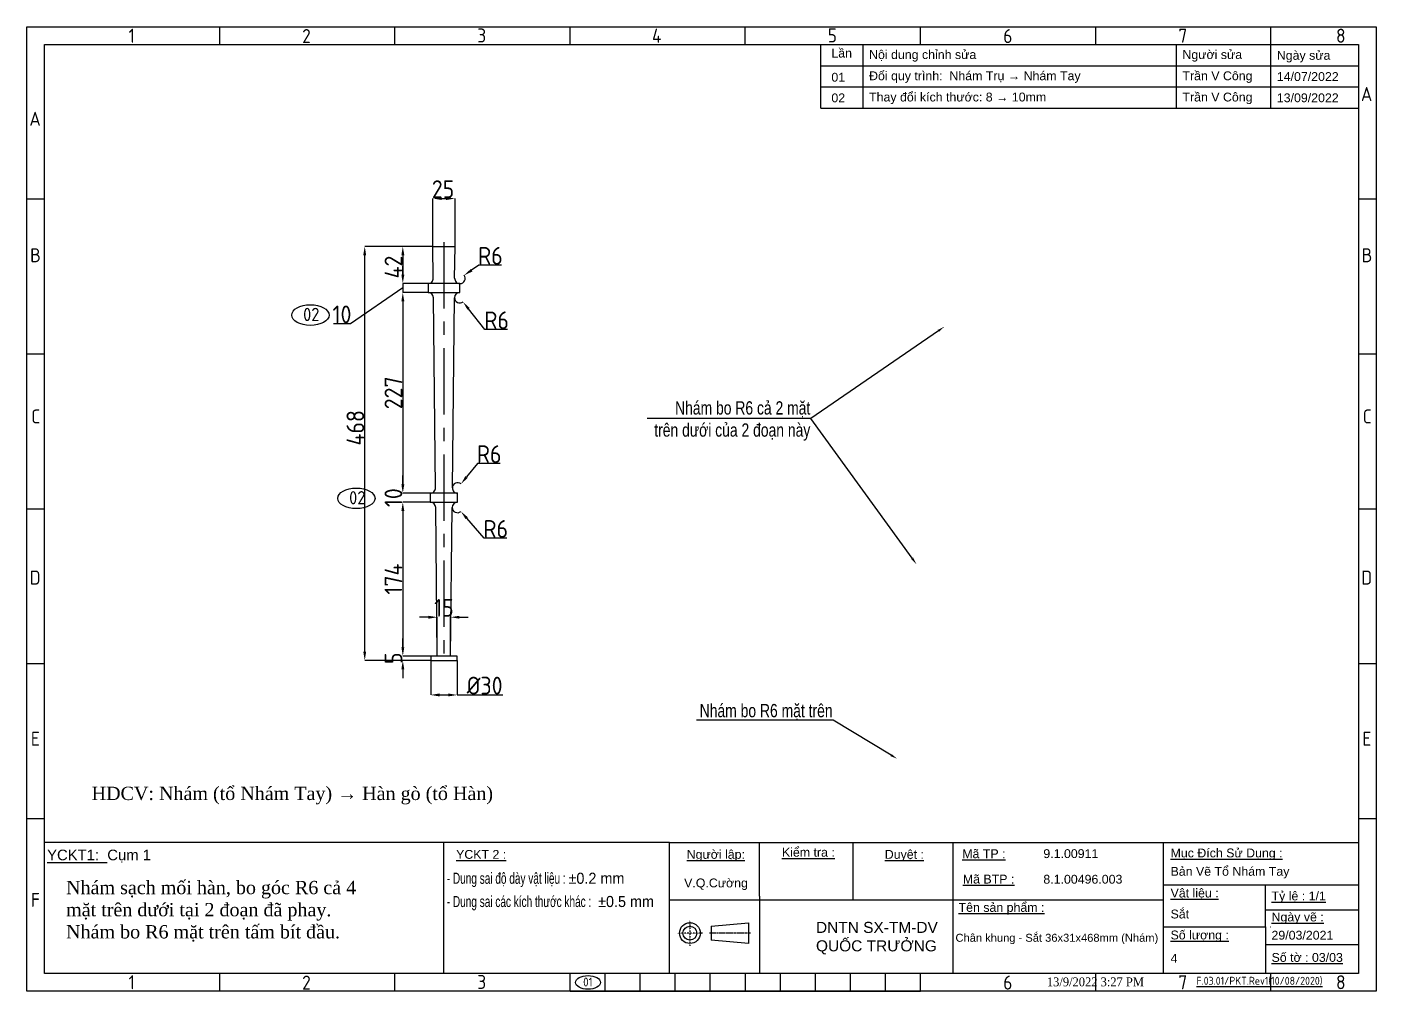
# Model space of a CAD drawing. Header units: millimetres. Extents: x -127318 to -46279, y 54276 to 57025.
# Drawn here: x -101693 to -100168, y 54397 to 55487 of the extents above; entities that cross this region are included whole.
import ezdxf
from ezdxf import colors
from ezdxf.entities.mleader import LeaderData, LeaderLine
from ezdxf.math import Vec2, Vec3

# ---------------------------------------------------------------- set-up
doc = ezdxf.new("R2010")
doc.units = ezdxf.units.MM
doc.header["$PDMODE"] = 2
for name, pattern in [('CENTER', [2, 1.25, -0.25, 0.25, -0.25]), ('CENTERX2', [4, 2.5, -0.5, 0.5, -0.5]), ('CONTPVMNIL', [0])]:
    doc.linetypes.add(name, pattern=pattern)
doc.layers.get('0').update_dxf_attribs({"linetype": 'CONTPVMNIL'})
doc.layers.get('DEFPOINTS').update_dxf_attribs({"color": 6})
for name, color, linetype in [('CENTER', 1, 'CENTERX2'), ('FRAME050', 6, 'Continuous'), ('MAIN', 7, 'Continuous')]:
    doc.layers.add(name, color=color, linetype=linetype)
doc.layers.add('D KT', color=4, linetype='Continuous', lineweight=18)
doc.styles.add('ISOCP', font='isocp')
doc.styles.add('SLDTEXTSTYLE0', font='timesi.ttf', dxfattribs={"width": 0.933, "bigfont": 'bigfont'})
doc.styles.add('SLDTEXTSTYLE3', font='TXT', dxfattribs={"width": 0.65, "bigfont": 'bigfont'})
doc.styles.get("Standard").update_dxf_attribs({"font": 'isocp.shx'})
doc.styles.add('style1', font='arial.ttf', dxfattribs={"width": 0.75})
doc.dimstyles.new('Dim20$0', dxfattribs={"dimtxt": 20, "dimasz": 10, "dimexe": 0, "dimexo": 0, "dimgap": 0.6, "dimtad": 1, "dimtoh": 1, "dimdsep": 46, "dimtxsty": 'ISOCP', "dimcen": 0, "dimclrd": 3, "dimclre": 3, "dimclrt": 7, "dimadec": 3, "dimazin": 2, "dimtp": 0.05, "dimtm": 0.05, "dimtfac": 0.7, "dimtofl": 0, "dimtmove": 0, "dimatfit": 3, "dimfxl": 1, "dimtolj": 1, "dimarcsym": 0})
doc.dimstyles.new('Dim20$4', dxfattribs={"dimtxt": 20, "dimasz": 10, "dimexe": 0, "dimexo": 0, "dimgap": 0.6, "dimtad": 1, "dimtoh": 1, "dimdsep": 46, "dimtxsty": 'ISOCP', "dimcen": 0, "dimclrd": 3, "dimclre": 3, "dimclrt": 7, "dimadec": 3, "dimazin": 2, "dimtp": 0.05, "dimtm": 0.05, "dimtfac": 0.7, "dimtofl": 0, "dimtmove": 0, "dimatfit": 3, "dimfxl": 1, "dimtolj": 1, "dimarcsym": 0})

# ---------------------------------------------------------------- blocks, each defined once
blk = doc.blocks.new('ẢERHAEEH')
at = {"layer": 'FRAME050'}
for p, q in [((-261.36, 213.96), (-261.36, 217.92)), ((-221.76, 213.96), (-221.76, 217.92)), ((-182.16, 213.96), (-182.16, 217.92)), ((-142.56, 213.96), (-142.56, 217.92)), ((-102.96, 213.96), (-102.96, 217.92)), ((-63.36, 213.96), (-63.36, 217.92)), ((-23.76, 213.96), (-23.76, 217.92)), ((-300.96, 178.96), (-304.92, 178.96)), ((0, 178.96), (-3.96, 178.96)), ((-300.96, 143.96), (-304.92, 143.96)), ((0, 143.96), (-3.96, 143.96)), ((-304.92, 108.96), (-300.96, 108.96)), ((-3.96, 108.96), (0, 108.96)), ((-300.96, 73.96), (-304.92, 73.96)), ((0, 73.96), (-3.96, 73.96)), ((-300.96, 38.96), (-304.92, 38.96)), ((0, 38.96), (-3.96, 38.96)), ((-261.36, 0), (-261.36, 3.96)), ((-221.76, 0), (-221.76, 3.96)), ((-182.16, 0), (-182.16, 3.96)), ((-174.24, 0), (-174.24, 3.96)), ((-166.32, 0), (-166.32, 3.96)), ((-158.4, 0), (-158.4, 3.96)), ((-150.48, 0), (-150.48, 3.96)), ((-142.56, 3.96), (-142.56, 0)), ((-134.64, 0), (-134.64, 3.96)), ((-126.72, 0), (-126.72, 3.96)), ((-118.8, 0), (-118.8, 3.96)), ((-110.88, 0), (-110.88, 3.96)), ((-102.96, 0), (-102.96, 3.96)), ((-63.36, 0), (-63.36, 3.96)), ((-23.76, 0), (-23.76, 3.96)), ((-182.16, 0), (-102.96, 0))]:
    blk.add_line(p, q, dxfattribs=at)
at = {"layer": 'MAIN', "color": 7, "linetype": 'Continuous'}
blk.add_lwpolyline([(-300.96, 213.96), (-3.96, 213.96), (-3.96, 3.96), (-300.96, 3.96)], close=True, dxfattribs=at)
at = {"layer": 'FRAME050', "style": 'ISOCP'}
for s, p in [('1', (-281.95, 214.36)), ('2', (-242.72, 214.28)), ('3', (-203.13, 214.42)), ('4', (-163.63, 214.36)), ('5', (-123.93, 214.42)), ('6', (-84.25, 214.28)), ('7', (-44.67, 214.36)), ('8', (-9.03, 214.36)), ('A', (-3.41, 201.17)), ('A', (-304.37, 195.59)), ('B', (-304.21, 164.74)), ('B', (-3.25, 164.74)), ('C', (-303.97, 128.3)), ('C', (-3.01, 128.3)), ('D', (-304.3, 91.87)), ('D', (-3.34, 91.87)), ('E', (-304.05, 55.44)), ('E', (-3.09, 55.44)), ('F', (-304.05, 19.01)), ('1', (-281.95, 0.4)), ('2', (-242.72, 0.32)), ('3', (-203.13, 0.46)), ('6', (-84.25, 0.32)), ('7', (-44.67, 0.4)), ('8', (-9.03, 0.4))]:
    blk.add_text(s, height=3.17, dxfattribs=at).set_placement(p)
blk = doc.blocks.new('*D621')
at = {"color": 3, "lineweight": -2, "ltscale": 30, "transparency": 16777216}
for p, q in [((-101233.9, 55238.7), (-101310.9, 55238.7)), ((-101310.9, 54780.7), (-101310.9, 55228.7)), ((-101236.4, 54770.7), (-101310.9, 54770.7))]:
    blk.add_line(p, q, dxfattribs=at)
at = {"color": 3, "ltscale": 30, "transparency": 16777216}
for points in [[(-101312.6, 55228.7), (-101309.3, 55228.7), (-101310.9, 55238.7)], [(-101312.6, 54780.7), (-101309.3, 54780.7), (-101310.9, 54770.7)]]:
    blk.add_solid(points, dxfattribs=at)
at = {"layer": 'DEFPOINTS', "color": 0, "ltscale": 30, "transparency": 16777216}
for p in [(-101310.9, 55238.7), (-101233.9, 55238.7), (-101236.4, 54770.7)]:
    blk.add_point(p, dxfattribs=at)
at = {"color": 7, "ltscale": 30, "transparency": 16777216, "insert": (-101321.5, 55033.7), "char_height": 20, "attachment_point": 5, "rotation": 90, "style": 'ISOCP'}
blk.add_mtext('\\A1;468', dxfattribs=at)
blk = doc.blocks.new('*D622')
at = {"color": 3, "lineweight": -2, "ltscale": 30, "transparency": 16777216}
for p, q in [((-101233.9, 55238.7), (-101233.9, 55292.8)), ((-101223.9, 55292.8), (-101218.9, 55292.8)), ((-101208.9, 55238.7), (-101208.9, 55292.8))]:
    blk.add_line(p, q, dxfattribs=at)
at = {"color": 3, "ltscale": 30, "transparency": 16777216}
for points in [[(-101223.9, 55294.5), (-101223.9, 55291.1), (-101233.9, 55292.8)], [(-101218.9, 55294.5), (-101218.9, 55291.1), (-101208.9, 55292.8)]]:
    blk.add_solid(points, dxfattribs=at)
at = {"layer": 'DEFPOINTS', "color": 0, "ltscale": 30, "transparency": 16777216}
for p in [(-101208.9, 55292.8), (-101233.9, 55238.7), (-101208.9, 55238.7)]:
    blk.add_point(p, dxfattribs=at)
at = {"color": 7, "ltscale": 30, "transparency": 16777216, "insert": (-101222.4, 55303.4), "char_height": 20, "attachment_point": 5, "style": 'ISOCP'}
blk.add_mtext('\\A1;25', dxfattribs=at)
blk = doc.blocks.new('*D623')
at = {"color": 3, "lineweight": -2, "ltscale": 30, "transparency": 16777216}
for p, q in [((-101233.9, 55238.7), (-101267.9, 55238.7)), ((-101267.9, 55228.7), (-101267.9, 55206.7)), ((-101239.4, 55196.7), (-101267.9, 55196.7))]:
    blk.add_line(p, q, dxfattribs=at)
at = {"color": 3, "ltscale": 30, "transparency": 16777216}
for points in [[(-101269.5, 55228.7), (-101266.2, 55228.7), (-101267.9, 55238.7)], [(-101269.5, 55206.7), (-101266.2, 55206.7), (-101267.9, 55196.7)]]:
    blk.add_solid(points, dxfattribs=at)
at = {"layer": 'DEFPOINTS', "color": 0, "ltscale": 30, "transparency": 16777216}
for p in [(-101233.9, 55238.7), (-101267.9, 55196.7), (-101239.4, 55196.7)]:
    blk.add_point(p, dxfattribs=at)
at = {"color": 7, "ltscale": 30, "transparency": 16777216, "insert": (-101278.5, 55215.4), "char_height": 20, "attachment_point": 5, "rotation": 90, "style": 'ISOCP'}
blk.add_mtext('\\A1;42', dxfattribs=at)
blk = doc.blocks.new('*D624')
at = {"color": 3, "lineweight": -2, "ltscale": 30, "transparency": 16777216}
for p, q in [((-101267.9, 55206.7), (-101267.9, 55216.7)), ((-101267.9, 55191.7), (-101327, 55151.3)), ((-101239.4, 55196.7), (-101267.9, 55196.7)), ((-101267.9, 55196.7), (-101267.9, 55186.7)), ((-101239.4, 55186.7), (-101267.9, 55186.7)), ((-101267.9, 55176.7), (-101267.9, 55166.7)), ((-101327, 55151.3), (-101346.2, 55151.3))]:
    blk.add_line(p, q, dxfattribs=at)
at = {"color": 3, "ltscale": 30, "transparency": 16777216}
for points in [[(-101269.5, 55206.7), (-101266.2, 55206.7), (-101267.9, 55196.7)], [(-101269.5, 55176.7), (-101266.2, 55176.7), (-101267.9, 55186.7)]]:
    blk.add_solid(points, dxfattribs=at)
at = {"layer": 'DEFPOINTS', "color": 0, "ltscale": 30, "transparency": 16777216}
for p in [(-101239.4, 55196.7), (-101267.9, 55186.7), (-101239.4, 55186.7)]:
    blk.add_point(p, dxfattribs=at)
at = {"color": 7, "ltscale": 30, "transparency": 16777216, "insert": (-101336.6, 55161.9), "char_height": 20, "attachment_point": 5, "style": 'ISOCP'}
blk.add_mtext('\\A1;10', dxfattribs=at)
blk = doc.blocks.new('*D625')
at = {"color": 3, "lineweight": -2, "ltscale": 30, "transparency": 16777216}
for p, q in [((-101239.4, 55186.7), (-101267.9, 55186.7)), ((-101267.9, 55176.7), (-101267.9, 54969.7)), ((-101236.9, 54959.7), (-101267.9, 54959.7))]:
    blk.add_line(p, q, dxfattribs=at)
at = {"color": 3, "ltscale": 30, "transparency": 16777216}
for points in [[(-101269.5, 55176.7), (-101266.2, 55176.7), (-101267.9, 55186.7)], [(-101269.5, 54969.7), (-101266.2, 54969.7), (-101267.9, 54959.7)]]:
    blk.add_solid(points, dxfattribs=at)
at = {"layer": 'DEFPOINTS', "color": 0, "ltscale": 30, "transparency": 16777216}
for p in [(-101239.4, 55186.7), (-101267.9, 54959.7), (-101236.9, 54959.7)]:
    blk.add_point(p, dxfattribs=at)
at = {"color": 7, "ltscale": 30, "transparency": 16777216, "insert": (-101278.5, 55073.2), "char_height": 20, "attachment_point": 5, "rotation": 90, "style": 'ISOCP'}
blk.add_mtext('\\A1;227', dxfattribs=at)
blk = doc.blocks.new('*D626')
at = {"color": 3, "lineweight": -2, "ltscale": 30, "transparency": 16777216}
for p, q in [((-101267.9, 54969.7), (-101267.9, 54979.7)), ((-101236.9, 54959.7), (-101267.9, 54959.7)), ((-101236.9, 54949.7), (-101267.9, 54949.7)), ((-101267.9, 54939.7), (-101267.9, 54929.7))]:
    blk.add_line(p, q, dxfattribs=at)
at = {"color": 3, "ltscale": 30, "transparency": 16777216}
for points in [[(-101269.5, 54969.7), (-101266.2, 54969.7), (-101267.9, 54959.7)], [(-101269.5, 54939.7), (-101266.2, 54939.7), (-101267.9, 54949.7)]]:
    blk.add_solid(points, dxfattribs=at)
at = {"layer": 'DEFPOINTS', "color": 0, "ltscale": 30, "transparency": 16777216}
for p in [(-101267.9, 54949.7), (-101236.9, 54959.7), (-101236.9, 54949.7)]:
    blk.add_point(p, dxfattribs=at)
at = {"color": 7, "ltscale": 30, "transparency": 16777216, "insert": (-101278.5, 54954.7), "char_height": 20, "attachment_point": 5, "rotation": 90, "style": 'ISOCP'}
blk.add_mtext('\\A1;10', dxfattribs=at)
blk = doc.blocks.new('*D627')
at = {"color": 3, "lineweight": -2, "ltscale": 30, "transparency": 16777216}
for p, q in [((-101236.9, 54949.7), (-101267.9, 54949.7)), ((-101267.9, 54939.7), (-101267.9, 54785.7)), ((-101236.4, 54775.7), (-101267.9, 54775.7))]:
    blk.add_line(p, q, dxfattribs=at)
at = {"color": 3, "ltscale": 30, "transparency": 16777216}
for points in [[(-101269.5, 54939.7), (-101266.2, 54939.7), (-101267.9, 54949.7)], [(-101269.5, 54785.7), (-101266.2, 54785.7), (-101267.9, 54775.7)]]:
    blk.add_solid(points, dxfattribs=at)
at = {"layer": 'DEFPOINTS', "color": 0, "ltscale": 30, "transparency": 16777216}
for p in [(-101236.9, 54949.7), (-101267.9, 54775.7), (-101236.4, 54775.7)]:
    blk.add_point(p, dxfattribs=at)
at = {"color": 7, "ltscale": 30, "transparency": 16777216, "insert": (-101278.5, 54862.7), "char_height": 20, "attachment_point": 5, "rotation": 90, "style": 'ISOCP'}
blk.add_mtext('\\A1;174', dxfattribs=at)
blk = doc.blocks.new('*D628')
at = {"color": 3, "lineweight": -2, "ltscale": 30, "transparency": 16777216}
for p, q in [((-101267.9, 54785.7), (-101267.9, 54795.7)), ((-101236.4, 54775.7), (-101267.9, 54775.7)), ((-101236.4, 54770.7), (-101267.9, 54770.7)), ((-101267.9, 54760.7), (-101267.9, 54750.7))]:
    blk.add_line(p, q, dxfattribs=at)
at = {"color": 3, "ltscale": 30, "transparency": 16777216}
for points in [[(-101269.5, 54785.7), (-101266.2, 54785.7), (-101267.9, 54775.7)], [(-101269.5, 54760.7), (-101266.2, 54760.7), (-101267.9, 54770.7)]]:
    blk.add_solid(points, dxfattribs=at)
at = {"layer": 'DEFPOINTS', "color": 0, "ltscale": 30, "transparency": 16777216}
for p in [(-101267.9, 54770.7), (-101236.4, 54775.7), (-101236.4, 54770.7)]:
    blk.add_point(p, dxfattribs=at)
at = {"color": 7, "ltscale": 30, "transparency": 16777216, "insert": (-101278.5, 54773.2), "char_height": 20, "attachment_point": 5, "rotation": 90, "style": 'ISOCP'}
blk.add_mtext('\\A1;5', dxfattribs=at)
blk = doc.blocks.new('*D629')
at = {"color": 3, "lineweight": -2, "ltscale": 30, "transparency": 16777216}
for p, q in [((-101236.4, 54770.7), (-101236.4, 54731.7)), ((-101206.4, 54770.7), (-101206.4, 54731.7)), ((-101226.4, 54731.7), (-101216.4, 54731.7)), ((-101206.4, 54731.7), (-101154.8, 54731.7))]:
    blk.add_line(p, q, dxfattribs=at)
at = {"color": 3, "ltscale": 30, "transparency": 16777216}
for points in [[(-101226.4, 54733.4), (-101226.4, 54730.1), (-101236.4, 54731.7)], [(-101216.4, 54733.4), (-101216.4, 54730.1), (-101206.4, 54731.7)]]:
    blk.add_solid(points, dxfattribs=at)
at = {"layer": 'DEFPOINTS', "color": 0, "ltscale": 30, "transparency": 16777216}
for p in [(-101236.4, 54770.7), (-101206.4, 54770.7), (-101206.4, 54731.7)]:
    blk.add_point(p, dxfattribs=at)
at = {"color": 7, "ltscale": 30, "transparency": 16777216, "insert": (-101175.4, 54742.3), "char_height": 20, "attachment_point": 5, "style": 'ISOCP'}
blk.add_mtext('\\A1;%%C30', dxfattribs=at)
blk = doc.blocks.new('*D630')
at = {"color": 3, "lineweight": -2, "ltscale": 30, "transparency": 16777216}
for p, q in [((-101238.9, 54819.6), (-101248.9, 54819.6)), ((-101228.9, 54775.7), (-101228.9, 54819.6)), ((-101213.9, 54775.7), (-101213.9, 54819.6)), ((-101203.9, 54819.6), (-101193.9, 54819.6))]:
    blk.add_line(p, q, dxfattribs=at)
at = {"color": 3, "ltscale": 30, "transparency": 16777216}
for points in [[(-101238.9, 54821.2), (-101238.9, 54817.9), (-101228.9, 54819.6)], [(-101203.9, 54821.2), (-101203.9, 54817.9), (-101213.9, 54819.6)]]:
    blk.add_solid(points, dxfattribs=at)
at = {"layer": 'DEFPOINTS', "color": 0, "ltscale": 30, "transparency": 16777216}
for p in [(-101213.9, 54819.6), (-101228.9, 54775.7), (-101213.9, 54775.7)]:
    blk.add_point(p, dxfattribs=at)
at = {"color": 7, "ltscale": 30, "transparency": 16777216, "insert": (-101221.4, 54830.2), "char_height": 20, "attachment_point": 5, "style": 'ISOCP'}
blk.add_mtext('\\A1;15', dxfattribs=at)
blk = doc.blocks.new('*D631')
at = {"color": 3, "lineweight": -2, "ltscale": 30, "transparency": 16777216}
for p, q in [((-101182, 55217.5), (-101190.2, 55211.8)), ((-101156.4, 55217.5), (-101182, 55217.5))]:
    blk.add_line(p, q, dxfattribs=at)
blk.add_arc((-101203.3, 55202.7), 6, 270, 34.8739, dxfattribs=at)
at = {"color": 3, "ltscale": 30, "transparency": 16777216}
blk.add_solid([(-101191.1, 55213.2), (-101189.2, 55210.4), (-101198.4, 55206.1)], dxfattribs=at)
at = {"layer": 'DEFPOINTS', "color": 0, "ltscale": 30, "transparency": 16777216}
for p in [(-101198.4, 55206.1), (-101203.3, 55202.7)]:
    blk.add_point(p, dxfattribs=at)
at = {"color": 7, "ltscale": 30, "transparency": 16777216, "insert": (-101168.9, 55228.1), "char_height": 20, "attachment_point": 5, "style": 'ISOCP'}
blk.add_mtext('\\A1;R6', dxfattribs=at)
blk = doc.blocks.new('*D632')
at = {"color": 3, "lineweight": -2, "ltscale": 30, "transparency": 16777216}
for p, q in [((-101183.3, 54993.3), (-101195.8, 54978.1)), ((-101157.8, 54993.3), (-101183.3, 54993.3))]:
    blk.add_line(p, q, dxfattribs=at)
blk.add_arc((-101205.9, 54965.7), 6, 50.8468, 179.3813, dxfattribs=at)
at = {"color": 3, "ltscale": 30, "transparency": 16777216}
blk.add_solid([(-101197.1, 54979.1), (-101194.5, 54977), (-101202.1, 54970.3)], dxfattribs=at)
at = {"layer": 'DEFPOINTS', "color": 0, "ltscale": 30, "transparency": 16777216}
for p in [(-101205.9, 54965.7), (-101202.1, 54970.3)]:
    blk.add_point(p, dxfattribs=at)
at = {"color": 7, "ltscale": 30, "transparency": 16777216, "insert": (-101170.3, 55003.9), "char_height": 20, "attachment_point": 5, "style": 'ISOCP'}
blk.add_mtext('\\A1;R6', dxfattribs=at)
blk = doc.blocks.new('*D633')
at = {"color": 3, "lineweight": -2, "ltscale": 30, "transparency": 16777216}
for p, q in [((-101175, 55144.6), (-101193.6, 55168.1)), ((-101149.4, 55144.6), (-101175, 55144.6))]:
    blk.add_line(p, q, dxfattribs=at)
blk.add_arc((-101203.5, 55180.7), 6, 179.3813, 308.3549, dxfattribs=at)
at = {"color": 3, "ltscale": 30, "transparency": 16777216}
blk.add_solid([(-101192.3, 55169.1), (-101194.9, 55167.1), (-101199.8, 55175.9)], dxfattribs=at)
at = {"layer": 'DEFPOINTS', "color": 0, "ltscale": 30, "transparency": 16777216}
for p in [(-101203.5, 55180.7), (-101199.8, 55175.9)]:
    blk.add_point(p, dxfattribs=at)
at = {"color": 7, "ltscale": 30, "transparency": 16777216, "insert": (-101161.9, 55155.2), "char_height": 20, "attachment_point": 5, "style": 'ISOCP'}
blk.add_mtext('\\A1;R6', dxfattribs=at)
blk = doc.blocks.new('*D634')
at = {"color": 3, "lineweight": -2, "ltscale": 30, "transparency": 16777216}
for p, q in [((-101176, 54908.8), (-101195.6, 54931.5)), ((-101150.4, 54908.8), (-101176, 54908.8))]:
    blk.add_line(p, q, dxfattribs=at)
blk.add_arc((-101206.1, 54943.7), 6, 179.3813, 310.787, dxfattribs=at)
at = {"color": 3, "ltscale": 30, "transparency": 16777216}
blk.add_solid([(-101194.4, 54932.6), (-101196.9, 54930.4), (-101202.2, 54939.1)], dxfattribs=at)
at = {"layer": 'DEFPOINTS', "color": 0, "ltscale": 30, "transparency": 16777216}
for p in [(-101206.1, 54943.7), (-101202.2, 54939.1)]:
    blk.add_point(p, dxfattribs=at)
at = {"color": 7, "ltscale": 30, "transparency": 16777216, "insert": (-101162.9, 54919.4), "char_height": 20, "attachment_point": 5, "style": 'ISOCP'}
blk.add_mtext('\\A1;R6', dxfattribs=at)

msp = doc.modelspace()

# ---------------------------------------------------------------- linework, layer by layer
at = {"ltscale": 30}
for p, q in [((-101233.903, 55238.653, 0), (-101208.903, 55238.653, 0)), ((-101233.504, 55202.718, 0), (-101233.903, 55238.653, 0)), ((-101209.302, 55202.718, 0), (-101208.903, 55238.653, 0)), ((-101230.945, 54965.718, 0), (-101233.288, 55180.718, 0)), ((-101211.861, 54965.718, 0), (-101209.518, 55180.718, 0)), ((-101228.903, 54775.653, 0), (-101230.729, 54943.718, 0)), ((-101213.903, 54775.653, 0), (-101212.077, 54943.718, 0)), ((-101213.903, 54775.653, 0), (-101228.903, 54775.653, 0))]:
    msp.add_line(p, q, dxfattribs=at)
for p, q in [((-100966.648, 54564.868), (-101672.824, 54564.868)), ((-101221.886, 54564.868), (-101221.886, 54416.903)), ((-100759.122, 54564.868), (-100759.122, 54500.354)), ((-100408.179, 54517.105), (-100408.179, 54564.868)), ((-100864.671, 54504.456), (-100864.671, 54416.903)), ((-100966.648, 54500.354), (-100645.868, 54500.354)), ((-100292.979, 54488.969), (-100187.824, 54488.969)), ((-100292.979, 54449.755), (-100187.824, 54449.755))]:
    msp.add_line(p, q)
at = {"ltscale": 3}
msp.add_line((-100645.868, 54500.354), (-100408.179, 54500.354), dxfattribs=at)
at = {"linetype": 'ByBlock'}
msp.add_line((-100292.979, 54469.703), (-100292.979, 54416.903), dxfattribs=at)
at = {"ltscale": 30, "elevation": 0}
for points in [[(-101239.403, 55186.653), (-101203.403, 55186.653), (-101203.403, 55196.653), (-101239.403, 55196.653)], [(-101236.903, 54949.653), (-101205.903, 54949.653), (-101205.903, 54959.653), (-101236.903, 54959.653)], [(-101236.403, 54770.653), (-101206.403, 54770.653), (-101206.403, 54775.653), (-101236.403, 54775.653)]]:
    msp.add_lwpolyline(points, close=True, dxfattribs=at)
at = {"ltscale": 30}
for centre, start, end in [((-101239.504, 55202.653, 0), 270, 0.618721), ((-101203.302, 55202.653, 0), 179.381279, 270), ((-101239.288, 55180.653, 0), 0.618721, 90), ((-101203.518, 55180.653, 0), 90, 179.381279), ((-101236.944, 54965.653, 0), 270, 0.618721), ((-101205.862, 54965.653, 0), 179.381279, 270), ((-101236.728, 54943.653, 0), 0.618721, 90), ((-101206.078, 54943.653, 0), 90, 179.381279)]:
    msp.add_arc(centre, 6, start, end, dxfattribs=at)
at = {"color": 1}
for centre, major_axis in [((-101372.324, 55161.083), (-21.079, 0)), ((-101320.35, 54953.922), (-21.079, 0)), ((-101058.56, 54406.773), (-14.053, 0))]:
    msp.add_ellipse(centre, major_axis=major_axis, ratio=0.55171628, dxfattribs=at)
at = {"layer": 'CENTER', "ltscale": 30}
msp.add_line((-101221.403, 55243.653, 0), (-101221.403, 54770.653, 0), dxfattribs=at)
at = {"layer": 'CENTER', "color": 1, "linetype": 'CENTER', "ltscale": 0.05}
for p, q in [((-100943.394, 54476.798), (-100943.394, 54448.276)), ((-100929.133, 54462.537), (-100957.656, 54462.537))]:
    msp.add_line(p, q, dxfattribs=at)
at = {"layer": 'CENTER'}
msp.add_line((-100875.026, 54462.537), (-100921.242, 54462.537), dxfattribs=at)
at = {"layer": 'DEFPOINTS', "ltscale": 30}
msp.add_lwpolyline([(-101692.624, 55486.703), (-100168.024, 55486.703), (-100168.024, 54397.103), (-101692.624, 54397.103)], close=True, dxfattribs=at)
at = {"layer": 'MAIN'}
for p, q in [((-100795.634, 55442.903), (-100795.634, 55466.903)), ((-100747.634, 55442.903), (-100747.634, 55466.903)), ((-100393.496, 55442.903), (-100393.496, 55466.903)), ((-100286.824, 55442.903), (-100286.824, 55466.903)), ((-100795.634, 55442.903), (-100187.824, 55442.903)), ((-100795.634, 55418.903), (-100795.634, 55442.903)), ((-100747.634, 55418.903), (-100747.634, 55442.903)), ((-100393.496, 55418.903), (-100393.496, 55442.903)), ((-100286.824, 55418.903), (-100286.824, 55442.903)), ((-100795.634, 55418.903), (-100187.824, 55418.903)), ((-100795.634, 55394.903), (-100795.634, 55418.903)), ((-100747.634, 55394.903), (-100747.634, 55418.903)), ((-100393.496, 55394.903), (-100393.496, 55418.903)), ((-100286.824, 55394.903), (-100286.824, 55418.903)), ((-100795.634, 55394.903), (-100187.824, 55394.903)), ((-100966.648, 54564.868), (-100187.824, 54564.868)), ((-100966.648, 54500.354), (-100966.648, 54564.868)), ((-100864.671, 54504.456), (-100864.671, 54564.868)), ((-100645.868, 54517.105), (-100645.868, 54564.868)), ((-100645.868, 54469.703), (-100645.868, 54517.105)), ((-100408.179, 54517.105), (-100187.824, 54517.105)), ((-100408.179, 54469.703), (-100408.179, 54517.105)), ((-100292.979, 54469.703), (-100292.979, 54517.105)), ((-100966.648, 54416.903), (-100966.648, 54500.354)), ((-100919.42, 54470.378), (-100877.281, 54474.298)), ((-100877.281, 54474.298), (-100877.281, 54450.776)), ((-100919.42, 54470.378), (-100919.42, 54454.696)), ((-100645.868, 54416.903), (-100645.868, 54469.703)), ((-100408.179, 54469.703), (-100292.979, 54469.703)), ((-100408.179, 54416.903), (-100408.179, 54469.703)), ((-100287.226, 54469.703), (-100287.016, 54469.703)), ((-100877.281, 54450.776), (-100919.42, 54454.696))]:
    msp.add_line(p, q, dxfattribs=at)
for radius in [11.761, 7.841]:
    msp.add_circle((-100943.394, 54462.537), radius, dxfattribs=at)

# ---------------------------------------------------------------- block references
at = {"xscale": 5, "yscale": 5, "zscale": 5}
msp.add_blockref('ẢERHAEEH', (-100168.024, 54397.103), dxfattribs=at)

# ---------------------------------------------------------------- texts
at = {"attachment_point": 1}
for s, insert, char_height, width in [('{\\fArial|b0|i0|c0|p34;Lần}', (-100783.551, 55462.17), 10, 24.50884), ('{\\fArial|b0|i0|c0|p34;01}', (-100783.551, 55434.891), 10, 24.50884), ('{\\fArial|b0|i0|c0|p34;02}', (-100783.551, 55411.578), 10, 24.50884), ('{\\fArial|b0|i0|c0|p34;\\LYCKT1:\\l  Cụm 1}', (-101669.872, 54556.888), 12, 165.60263), ('{\\fArial|b0|i0|c0|p34;29/03/2021}', (-100286.174, 54465.176), 10, 11.98235), ('{\\LF.03.01/PKT.Rev1(10/08/2020)}', (-100370.986, 54413.175), 9, 28.97216)]:
    msp.add_mtext(s, dxfattribs=dict(at, insert=insert, char_height=char_height, width=width))
at = {"color": 0, "attachment_point": 1, "style": 'SLDTEXTSTYLE3'}
for s, insert, char_height, width in [('{\\fArial|b0|i0|c0|p34;\\W1;\\C256;Nội dung chỉnh sửa}', (-100740.935, 55460.516), 10, 183.25343), ('{\\fArial|b0|i0|c0|p34;\\W1;\\C256;Người sửa}', (-100386.796, 55460.516), 10, 183.25343), ('{\\fArial|b0|i0|c0|p34;\\W1;\\C256;Ngày sửa}', (-100280.125, 55459.65), 10, 183.25343), ('{\\fArial|b0|i0|c0|p34;\\W1;\\C256;Đổi quy trình:  Nhám Trụ → Nhám Tay}', (-100740.935, 55436.516), 10, 340.82624), ('{\\fArial|b0|i0|c0|p34;\\W1;\\C256;Trần V Công}', (-100386.796, 55436.516), 10, 183.25343), ('{\\fArial|b0|i0|c0|p34;\\W1;\\C256;14/07/2022}', (-100280.125, 55435.65), 10, 183.25343), ('{\\fArial|b0|i0|c0|p34;\\W1;\\C256;Thay đổi kích thước: 8 → 10mm}', (-100740.935, 55412.516), 10, 239.1136), ('{\\fArial|b0|i0|c0|p34;\\W1;\\C256;Trần V Công}', (-100386.796, 55412.516), 10, 183.25343), ('{\\fArial|b0|i0|c0|p34;\\W1;\\C256;13/09/2022}', (-100280.125, 55411.65), 10, 183.25343), ('{\\fArial|b0|i0|c0|p34;\\W1;\\L\\C256;YCKT 2 :}', (-101207.654, 54556.532), 10, 69.4708), ('{\\fArial|b0|i0|c0|p34;\\W1;\\L\\C256;Người lập:}', (-100947.065, 54556.532), 10, 69.4708), ('{\\fArial|b0|i0|c0|p34;\\W1;\\L\\C256;Kiểm tra :}', (-100839.437, 54558.953), 10, 69.4708), ('{\\fArial|b0|i0|c0|p34;\\W1;\\L\\C256;Duyệt :}', (-100723.201, 54556.532), 10, 69.4708), ('{\\fArial|b0|i0|c0|p34;\\W1;\\L\\C256;Mã TP :}', (-100635.631, 54557.247), 10, 69.4708), ('{\\fArial|b0|i0|c0|p34;\\W1;\\C256;9.1.00911}', (-100543.987, 54557.393), 10, 69.4708), ('{\\fArial|b0|i0|c0|p34;\\W1;\\L\\C256;Mục Đích Sử Dụng :}', (-100400.21, 54558.157), 10, 132.60042), ('{\\fArial|b0|i0|c0|p34;\\W1;\\C256;Bản Vẽ Tổ Nhám Tay}', (-100400.21, 54537.391), 10, 162.69701), ('{\\fArial|b0|i0|c0|p34; - Dung sai độ dày vật liệu : \\W0.933;%%P0.2 mm}', (-101221.339, 54530.793), 12.5, 402.93533), ('{\\fArial|b0|i0|c0|p34;\\W1;\\C256;V.Q.Cường}', (-100949.963, 54524.275), 10, 69.4708), ('{\\fArial|b0|i0|c0|p34;\\W1;\\L\\C256;Mã BTP :}', (-100634.989, 54528.62), 10, 69.4708), ('{\\fArial|b0|i0|c0|p34;\\W1;\\C256;8.1.00496.003}', (-100543.987, 54528.442), 10, 64.32889), ('{\\fArial|b0|i0|c0|p34; - Dung sai các kích thước khác : \\W0.933; %%P0.5 mm}', (-101221.339, 54504.526), 12.5, 402.93533), ('{\\fArial|b0|i0|c0|p34;\\W1;\\L\\C256;Vật liệu :}', (-100400.21, 54512.844), 10, 69.4708), ('{\\fArial|b0|i0|c0|p34;\\W1;\\L\\C256;Tỷ lệ : 1/1}', (-100286.088, 54509.584), 10, 69.4708), ('{\\fArial|b0|i0|c0|p34;\\W1;\\L\\C256;Tên sản phẩm :}', (-100639.815, 54496.59), 10, 101.78068), ('{\\fArial|b0|i0|c0|p34;\\W1;\\C256;Sắt }', (-100400.21, 54489.143), 10, 69.4708), ('{\\fArial|b0|i0|c0|p34;\\W1;\\C256;DNTN SX-TM-DV QUỐC TRƯỞNG}', (-100800.94, 54475.257), 12.5, 186.26577), ('{\\fArial|b0|i0|c0|p34;\\W1;\\L\\C256;Ngày vẽ :}', (-100286.088, 54485.795), 10, 69.4708), ('{\\fArial|b0|i0|c0|p34;\\W1;\\C256;Chân khung - Sắt 36x31x468mm (Nhám)}', (-100643.301, 54461.783), 9, 235.12179), ('{\\fArial|b0|i0|c0|p34;\\W1;\\L\\C256;Số lượng :}', (-100400.21, 54465.442), 10, 69.4708), ('{\\fArial|b0|i0|c0|p34;\\W1;\\C256;4}', (-100400.21, 54439.042), 10, 69.4708), ('{\\fArial|b0|i0|c0|p34;\\W1;\\L\\C256;Số tờ : 03/03}', (-100286.088, 54440.06), 10, 80.82925)]:
    msp.add_mtext(s, dxfattribs=dict(at, insert=insert, char_height=char_height, width=width))
at = {"color": 1, "char_height": 15, "width": 36.76326, "attachment_point": 1}
for insert in [(-101380.545, 55169.289), (-101328.571, 54962.128)]:
    msp.add_mtext('02', dxfattribs=dict(at, insert=insert))
at = {"ltscale": 30, "char_height": 15, "attachment_point": 1, "style": 'style1'}
for s, insert, width in [('\\pt225;{\\fTimes New Roman|b0|i0|c0|p18;^J\\W1;HDCV: Nhám (tổ Nhám Tay) \\fTimes New Roman|b0|i0|c134|p18;→ \\fTimes New Roman|b0|i0|c0|p18;Hàn gò (tổ Hàn)}', (-101619.582, 54652.989, 0), 506.55276), ('\\pt225;{\\fTimes New Roman|b0|i0|c0|p18;\\W1;Nhám sạch mối hàn, bo góc R6 cả 4 mặt trên dưới tại 2 đoạn đã phay. Nhám bo R6 mặt trên tấm bít đầu.}', (-101648.411, 54521.572), 336.46132)]:
    msp.add_mtext(s, dxfattribs=dict(at, insert=insert, width=width))
at = {"color": 7, "insert": (-101064.041, 54412.244), "char_height": 10, "width": 24.50884, "attachment_point": 1}
msp.add_mtext('01', dxfattribs=at)
at = {"layer": 'D KT', "insert": (-100539.953, 54412.465), "char_height": 10, "width": 1012.64408, "attachment_point": 1, "style": 'SLDTEXTSTYLE0'}
msp.add_mtext('{\\fTimes New Roman|b0|i0|c0|p18;13/9/2022 3:27 PM}', dxfattribs=at)

# ---------------------------------------------------------------- dimensions: what is measured, and where the dimension line sits
at = {"ltscale": 30}
for base, p1, p2, angle, picture, middle in [((-101208.903, 55292.785, 0), (-101233.903, 55238.653, 0), (-101208.903, 55238.653, 0), 180, '*D622', (-101222.449, 55292.785, 0)), ((-101310.95, 55238.653, 0), (-101236.403, 54770.653, 0), (-101233.903, 55238.653, 0), 90, '*D621', (-101310.95, 55033.741, 0)), ((-101267.858, 55196.653, 0), (-101233.903, 55238.653, 0), (-101239.403, 55196.653, 0), 90, '*D623', (-101267.858, 55215.369, 0))]:
    dim = msp.add_linear_dim(base=base, p1=p1, p2=p2, angle=angle, dimstyle='Dim20$0', dxfattribs=at)
    dim.commit()
    dim.dimension.update_dxf_attribs({"geometry": picture, "text_midpoint": middle, "dimtype": 160})
for center, mpoint, picture, middle in [((-101203.302, 55202.653, 0), (-101198.38, 55206.084, 0), '*D631', (-101168.875, 55228.119, 0)), ((-101203.518, 55180.653, 0), (-101199.795, 55175.948, 0), '*D633', (-101161.878, 55155.181, 0)), ((-101206.078, 54943.653, 0), (-101202.158, 54939.11, 0), '*D634', (-101162.932, 54919.424, 0))]:
    dim = msp.add_radius_dim(center=center, mpoint=mpoint, dimstyle='Dim20$4', dxfattribs=at)
    dim.commit()
    dim.dimension.update_dxf_attribs({"geometry": picture, "text_midpoint": middle})
for base, p1, p2, picture, middle in [((-101267.858, 55186.653, 0), (-101239.403, 55196.653, 0), (-101239.403, 55186.653, 0), '*D624', (-101327.583, 55151.27, 0)), ((-101267.858, 54949.653, 0), (-101236.903, 54959.653, 0), (-101236.903, 54949.653, 0), '*D626', (-101267.858, 54954.653, 0)), ((-101267.858, 54770.653, 0), (-101236.403, 54775.653, 0), (-101236.403, 54770.653, 0), '*D628', (-101267.858, 54773.153, 0))]:
    dim = msp.add_linear_dim(base=base, p1=p1, p2=p2, angle=90, dimstyle='Dim20$0', override={"dimtmove": 1}, dxfattribs=at)
    dim.commit()
    dim.dimension.update_dxf_attribs({"geometry": picture, "text_midpoint": middle, "dimtype": 160})
for base, p1, p2, picture, middle in [((-101267.858, 54959.653, 0), (-101239.403, 55186.653, 0), (-101236.903, 54959.653, 0), '*D625', (-101278.46, 55073.153, 0)), ((-101267.858, 54775.653, 0), (-101236.903, 54949.653, 0), (-101236.403, 54775.653, 0), '*D627', (-101278.458, 54862.653, 0))]:
    dim = msp.add_linear_dim(base=base, p1=p1, p2=p2, angle=90, dimstyle='Dim20$0', override={"dimtmove": 1}, dxfattribs=at)
    dim.commit()
    dim.dimension.update_dxf_attribs({"geometry": picture, "text_midpoint": middle})
dim = msp.add_radius_dim(center=(-101205.862, 54965.653, 0), mpoint=(-101202.073, 54970.306, 0), dimstyle='Dim20$4', dxfattribs=at)
dim.commit()
dim.dimension.update_dxf_attribs({"geometry": '*D632', "text_midpoint": (-101170.253, 54993.302, 0), "dimtype": 164})
dim = msp.add_linear_dim(base=(-101213.903, 54819.576, 0), p1=(-101228.903, 54775.653, 0), p2=(-101213.903, 54775.653, 0), dimstyle='Dim20$0', dxfattribs=at)
dim.commit()
dim.dimension.update_dxf_attribs({"geometry": '*D630', "text_midpoint": (-101221.403, 54819.576, 0), "dimtype": 160})
dim = msp.add_linear_dim(base=(-101206.403, 54731.732, 0), p1=(-101236.403, 54770.653, 0), p2=(-101206.403, 54770.653, 0), text='%%C<>', dimstyle='Dim20$0', dxfattribs=at)
dim.commit()
dim.dimension.update_dxf_attribs({"geometry": '*D629', "text_midpoint": (-101175.395, 54731.732, 0), "dimtype": 160})

# ---------------------------------------------------------------- leaders
ml = msp.add_multileader_mtext('Standard', dxfattribs=at)
ml.set_content('Nhám bo R6 cả 2 mặt trên dưới của 2 đoạn này', color=256, style='style1')
ml.set_leader_properties(color=3)
ml.build(insert=Vec2(0, 0))
ml.multileader.update_dxf_attribs({"text_right_attachment_type": 6, "dogleg_length": 0.36, "arrow_head_size": 8})
ctx = ml.context
ctx.base_point, ctx.char_height, ctx.arrow_head_size, ctx.landing_gap_size, ctx.plane_origin = Vec3(-100983.393, 55053.959), 15, 8, 0.09, Vec3(-101222.092, 54918.883)
ctx.right_attachment, ctx.text_align_type = 6, 2
notes = []
notes.append((ctx, [(1, (1, 1, 0), (-100806.913, 55044.254), (-1, 0), 0.36, [(0, [(-100656.004, 55147.817)], 0, []), (1, [(-100687.632, 54879.773)], 0, [])])]))
ctx.mtext.insert, ctx.mtext.width, ctx.mtext.alignment, ctx.mtext.flow_direction = Vec3(-100807.363, 55063.664), 182.63846, 3, 5
ml = msp.add_multileader_mtext('Standard', dxfattribs=at)
ml.set_content('Nhám bo R6 mặt trên', color=256, style='style1')
ml.set_leader_properties(color=3)
ml.build(insert=Vec2(0, 0))
ml.multileader.update_dxf_attribs({"text_right_attachment_type": 6, "dogleg_length": 0.36, "arrow_head_size": 8})
ctx = ml.context
ctx.base_point, ctx.char_height, ctx.arrow_head_size, ctx.landing_gap_size, ctx.plane_origin = Vec3(-100930.209, 54712.368), 15, 8, 0.09, Vec3(-101196.886, 54577.835)
ctx.right_attachment, ctx.text_align_type = 6, 2
notes.append((ctx, [(1, (1, 1, 0), (-100781.708, 54703.206), (-1, 0), 0.36, [(1, [(-100709.246, 54659.635)], 0, [])])]))
ctx.mtext.insert, ctx.mtext.alignment, ctx.mtext.flow_direction = Vec3(-100782.158, 54721.531), 3, 5
for ctx, leaders in notes:
    for number, flags, end, landing, length, lines in leaders:
        leader = LeaderData()
        leader.index, (leader.has_last_leader_line, leader.has_dogleg_vector, leader.attachment_direction) = number, flags
        leader.last_leader_point, leader.dogleg_vector, leader.dogleg_length = Vec3(end), Vec3(landing), length
        for number, points, colour, breaks in lines:
            line = LeaderLine()
            line.index, line.vertices, line.color, line.breaks = number, Vec3.list(points), colors.encode_raw_color(colour), breaks
            leader.lines.append(line)
        ctx.leaders.append(leader)

doc.saveas('drawing.dxf')
